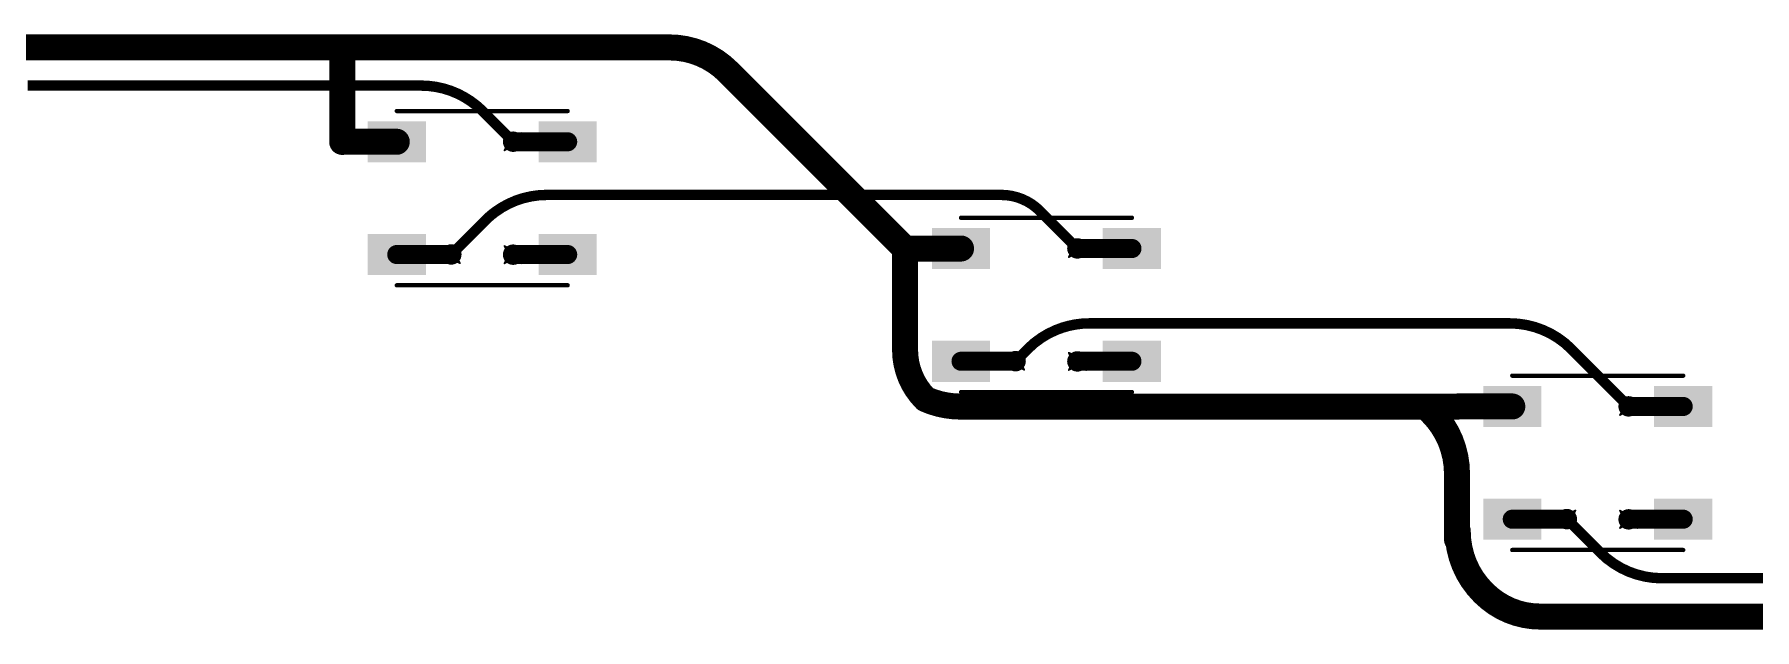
# Model space of a CAD drawing. Header units: inches. Extents: x -11 to 1110, y -7 to 455.
# Drawn here: x 252.1 to 302.4, y 335.1 to 352.5 of the extents above; entities that cross this region are included whole.
import ezdxf

# ---------------------------------------------------------------- set-up
doc = ezdxf.new("R2010")
doc.units = ezdxf.units.IN
for name, color, linetype in [('Bottom Layer', 5, 'Continuous'), ('Drill Drawing', 1, 'Continuous'), ('Top Layer', 1, 'Continuous'), ('Top Overlay', 2, 'Continuous'), ('Top Paste', 8, 'Continuous'), ('Top Solder', 216, 'Continuous'), ('Via Holes', 16, 'Continuous')]:
    doc.layers.add(name, color=color, linetype=linetype)

# ---------------------------------------------------------------- blocks, each defined once
blk = doc.blocks.new('WS2812B_B_W_160')
at = {"layer": 'Top Layer'}
for points in [[(-3.25, 2.15), (-1.75, 2.15), (-1.75, 1.15), (-3.25, 1.15)], [(3.25, 1.15), (1.75, 1.15), (1.75, 2.15), (3.25, 2.15)], [(-3.25, -1.15), (-1.75, -1.15), (-1.75, -2.15), (-3.25, -2.15)], [(1.75, -1.15), (3.25, -1.15), (3.25, -2.15), (1.75, -2.15)]]:
    blk.add_hatch(color=1, dxfattribs=at).paths.add_polyline_path(points)
at = {"layer": 'Top Paste'}
for points in [[(-3.25, 2.15), (-1.75, 2.15), (-1.75, 1.15), (-3.25, 1.15)], [(3.25, 1.15), (1.75, 1.15), (1.75, 2.15), (3.25, 2.15)], [(-3.25, -1.15), (-1.75, -1.15), (-1.75, -2.15), (-3.25, -2.15)], [(1.75, -1.15), (3.25, -1.15), (3.25, -2.15), (1.75, -2.15)]]:
    blk.add_hatch(color=8, dxfattribs=at).paths.add_polyline_path(points)
at = {"layer": 'Top Solder'}
for points in [[(-3.352, 2.252), (-1.648, 2.252), (-1.648, 1.048), (-3.352, 1.048)], [(3.352, 1.048), (1.648, 1.048), (1.648, 2.252), (3.352, 2.252)], [(-3.352, -1.048), (-1.648, -1.048), (-1.648, -2.252), (-3.352, -2.252)], [(1.648, -1.048), (3.352, -1.048), (3.352, -2.252), (1.648, -2.252)]]:
    blk.add_hatch(color=216, dxfattribs=at).paths.add_polyline_path(points)
at = {"layer": 'Top Overlay'}
for points in [[(-2.5, 2.551, 0.127, 0.127, 0), (2.5, 2.551, 0.127, 0.127, 0)], [(-3.556, 1.803, 0.254, 0.254, 0), (-3.429, 1.676, 0.254, 0.254, 0)], [(-3.556, 1.549, 0.254, 0.254, 0), (-3.556, 1.803, 0.254, 0.254, 0)], [(-3.556, 1.549, 0.254, 0.254, 0), (-3.429, 1.676, 0.254, 0.254, 0)], [(-2.5, -2.551, 0.127, 0.127, 0), (2.5, -2.551, 0.127, 0.127, 0)]]:
    blk.add_lwpolyline(points, format="xyseb", dxfattribs=at)
for points in [[(-2.532, 2.551, 0.0635, 0.0635, 1), (-2.468, 2.551, 0.0635, 0.0635, 1)], [(2.468, 2.551, 0.0635, 0.0635, 1), (2.532, 2.551, 0.0635, 0.0635, 1)], [(-3.619, 1.803, 0.127, 0.127, 1), (-3.493, 1.803, 0.127, 0.127, 1)], [(-3.619, 1.803, 0.127, 0.127, 1), (-3.493, 1.803, 0.127, 0.127, 1)], [(-3.619, 1.549, 0.127, 0.127, 1), (-3.493, 1.549, 0.127, 0.127, 1)], [(-3.619, 1.549, 0.127, 0.127, 1), (-3.493, 1.549, 0.127, 0.127, 1)], [(-3.493, 1.676, 0.127, 0.127, 1), (-3.365, 1.676, 0.127, 0.127, 1)], [(-3.493, 1.676, 0.127, 0.127, 1), (-3.365, 1.676, 0.127, 0.127, 1)], [(-2.532, -2.551, 0.0635, 0.0635, 1), (-2.468, -2.551, 0.0635, 0.0635, 1)], [(2.468, -2.551, 0.0635, 0.0635, 1), (2.532, -2.551, 0.0635, 0.0635, 1)]]:
    blk.add_lwpolyline(points, format="xyseb", close=True, dxfattribs=at)
blk = doc.blocks.new('WS2812B_B_W_169')
at = {"layer": 'Top Layer'}
for points in [[(-3.25, 2.15), (-1.75, 2.15), (-1.75, 1.15), (-3.25, 1.15)], [(3.25, 1.15), (1.75, 1.15), (1.75, 2.15), (3.25, 2.15)], [(-3.25, -1.15), (-1.75, -1.15), (-1.75, -2.15), (-3.25, -2.15)], [(1.75, -1.15), (3.25, -1.15), (3.25, -2.15), (1.75, -2.15)]]:
    blk.add_hatch(color=1, dxfattribs=at).paths.add_polyline_path(points)
at = {"layer": 'Top Paste'}
for points in [[(-3.25, 2.15), (-1.75, 2.15), (-1.75, 1.15), (-3.25, 1.15)], [(3.25, 1.15), (1.75, 1.15), (1.75, 2.15), (3.25, 2.15)], [(-3.25, -1.15), (-1.75, -1.15), (-1.75, -2.15), (-3.25, -2.15)], [(1.75, -1.15), (3.25, -1.15), (3.25, -2.15), (1.75, -2.15)]]:
    blk.add_hatch(color=8, dxfattribs=at).paths.add_polyline_path(points)
at = {"layer": 'Top Solder'}
for points in [[(-3.352, 2.252), (-1.648, 2.252), (-1.648, 1.048), (-3.352, 1.048)], [(3.352, 1.048), (1.648, 1.048), (1.648, 2.252), (3.352, 2.252)], [(-3.352, -1.048), (-1.648, -1.048), (-1.648, -2.252), (-3.352, -2.252)], [(1.648, -1.048), (3.352, -1.048), (3.352, -2.252), (1.648, -2.252)]]:
    blk.add_hatch(color=216, dxfattribs=at).paths.add_polyline_path(points)
at = {"layer": 'Top Overlay'}
for points in [[(-2.5, 2.551, 0.127, 0.127, 0), (2.5, 2.551, 0.127, 0.127, 0)], [(-3.556, 1.803, 0.254, 0.254, 0), (-3.429, 1.676, 0.254, 0.254, 0)], [(-3.556, 1.549, 0.254, 0.254, 0), (-3.556, 1.803, 0.254, 0.254, 0)], [(-3.556, 1.549, 0.254, 0.254, 0), (-3.429, 1.676, 0.254, 0.254, 0)], [(-2.5, -2.551, 0.127, 0.127, 0), (2.5, -2.551, 0.127, 0.127, 0)]]:
    blk.add_lwpolyline(points, format="xyseb", dxfattribs=at)
for points in [[(-2.532, 2.551, 0.0635, 0.0635, 1), (-2.468, 2.551, 0.0635, 0.0635, 1)], [(2.468, 2.551, 0.0635, 0.0635, 1), (2.532, 2.551, 0.0635, 0.0635, 1)], [(-3.619, 1.803, 0.127, 0.127, 1), (-3.493, 1.803, 0.127, 0.127, 1)], [(-3.619, 1.803, 0.127, 0.127, 1), (-3.493, 1.803, 0.127, 0.127, 1)], [(-3.619, 1.549, 0.127, 0.127, 1), (-3.493, 1.549, 0.127, 0.127, 1)], [(-3.619, 1.549, 0.127, 0.127, 1), (-3.493, 1.549, 0.127, 0.127, 1)], [(-3.493, 1.676, 0.127, 0.127, 1), (-3.365, 1.676, 0.127, 0.127, 1)], [(-3.493, 1.676, 0.127, 0.127, 1), (-3.365, 1.676, 0.127, 0.127, 1)], [(-2.532, -2.551, 0.0635, 0.0635, 1), (-2.468, -2.551, 0.0635, 0.0635, 1)], [(2.468, -2.551, 0.0635, 0.0635, 1), (2.532, -2.551, 0.0635, 0.0635, 1)]]:
    blk.add_lwpolyline(points, format="xyseb", close=True, dxfattribs=at)
blk = doc.blocks.new('WS2812B_B_W_178')
at = {"layer": 'Top Layer'}
for points in [[(-3.25, 2.15), (-1.75, 2.15), (-1.75, 1.15), (-3.25, 1.15)], [(3.25, 1.15), (1.75, 1.15), (1.75, 2.15), (3.25, 2.15)], [(-3.25, -1.15), (-1.75, -1.15), (-1.75, -2.15), (-3.25, -2.15)], [(1.75, -1.15), (3.25, -1.15), (3.25, -2.15), (1.75, -2.15)]]:
    blk.add_hatch(color=1, dxfattribs=at).paths.add_polyline_path(points)
at = {"layer": 'Top Paste'}
for points in [[(-3.25, 2.15), (-1.75, 2.15), (-1.75, 1.15), (-3.25, 1.15)], [(3.25, 1.15), (1.75, 1.15), (1.75, 2.15), (3.25, 2.15)], [(-3.25, -1.15), (-1.75, -1.15), (-1.75, -2.15), (-3.25, -2.15)], [(1.75, -1.15), (3.25, -1.15), (3.25, -2.15), (1.75, -2.15)]]:
    blk.add_hatch(color=8, dxfattribs=at).paths.add_polyline_path(points)
at = {"layer": 'Top Solder'}
for points in [[(-3.352, 2.252), (-1.648, 2.252), (-1.648, 1.048), (-3.352, 1.048)], [(3.352, 1.048), (1.648, 1.048), (1.648, 2.252), (3.352, 2.252)], [(-3.352, -1.048), (-1.648, -1.048), (-1.648, -2.252), (-3.352, -2.252)], [(1.648, -1.048), (3.352, -1.048), (3.352, -2.252), (1.648, -2.252)]]:
    blk.add_hatch(color=216, dxfattribs=at).paths.add_polyline_path(points)
at = {"layer": 'Top Overlay'}
for points in [[(-2.5, 2.551, 0.127, 0.127, 0), (2.5, 2.551, 0.127, 0.127, 0)], [(-3.556, 1.803, 0.254, 0.254, 0), (-3.429, 1.676, 0.254, 0.254, 0)], [(-3.556, 1.549, 0.254, 0.254, 0), (-3.556, 1.803, 0.254, 0.254, 0)], [(-3.556, 1.549, 0.254, 0.254, 0), (-3.429, 1.676, 0.254, 0.254, 0)], [(-2.5, -2.551, 0.127, 0.127, 0), (2.5, -2.551, 0.127, 0.127, 0)]]:
    blk.add_lwpolyline(points, format="xyseb", dxfattribs=at)
for points in [[(-2.532, 2.551, 0.0635, 0.0635, 1), (-2.468, 2.551, 0.0635, 0.0635, 1)], [(2.468, 2.551, 0.0635, 0.0635, 1), (2.532, 2.551, 0.0635, 0.0635, 1)], [(-3.619, 1.803, 0.127, 0.127, 1), (-3.493, 1.803, 0.127, 0.127, 1)], [(-3.619, 1.803, 0.127, 0.127, 1), (-3.493, 1.803, 0.127, 0.127, 1)], [(-3.619, 1.549, 0.127, 0.127, 1), (-3.493, 1.549, 0.127, 0.127, 1)], [(-3.619, 1.549, 0.127, 0.127, 1), (-3.493, 1.549, 0.127, 0.127, 1)], [(-3.493, 1.676, 0.127, 0.127, 1), (-3.365, 1.676, 0.127, 0.127, 1)], [(-3.493, 1.676, 0.127, 0.127, 1), (-3.365, 1.676, 0.127, 0.127, 1)], [(-2.532, -2.551, 0.0635, 0.0635, 1), (-2.468, -2.551, 0.0635, 0.0635, 1)], [(2.468, -2.551, 0.0635, 0.0635, 1), (2.532, -2.551, 0.0635, 0.0635, 1)]]:
    blk.add_lwpolyline(points, format="xyseb", close=True, dxfattribs=at)

msp = doc.modelspace()

# ---------------------------------------------------------------- hatches: boundary and pattern name
at = {"layer": 'Bottom Layer'}
h = msp.add_hatch(color=5, dxfattribs=at)
edge = h.paths.add_edge_path()
edge.add_arc((261.083, 352.095), 0.3, 0, 360)
h = msp.add_hatch(color=5, dxfattribs=at)
edge = h.paths.add_edge_path()
edge.add_arc((261.083, 349.328), 0.3, 0, 360)
h = msp.add_hatch(color=5, dxfattribs=at)
edge = h.paths.add_edge_path()
edge.add_arc((266.083, 349.335), 0.3, 0, 360)
h = msp.add_hatch(color=5, dxfattribs=at)
edge = h.paths.add_edge_path()
edge.add_arc((264.275, 346.035), 0.3, 0, 360)
h = msp.add_hatch(color=5, dxfattribs=at)
edge = h.paths.add_edge_path()
edge.add_arc((266.083, 346.028), 0.3, 0, 360)
h = msp.add_hatch(color=5, dxfattribs=at)
edge = h.paths.add_edge_path()
edge.add_arc((282.593, 346.211), 0.3, 0, 360)
h = msp.add_hatch(color=5, dxfattribs=at)
edge = h.paths.add_edge_path()
edge.add_arc((280.785, 342.911), 0.3, 0, 360)
h = msp.add_hatch(color=5, dxfattribs=at)
edge = h.paths.add_edge_path()
edge.add_arc((282.593, 342.904), 0.3, 0, 360)
h = msp.add_hatch(color=5, dxfattribs=at)
edge = h.paths.add_edge_path()
edge.add_arc((298.722, 341.588), 0.3, 0, 360)
h = msp.add_hatch(color=5, dxfattribs=at)
edge = h.paths.add_edge_path()
edge.add_arc((296.914, 338.288), 0.3, 0, 360)
h = msp.add_hatch(color=5, dxfattribs=at)
edge = h.paths.add_edge_path()
edge.add_arc((298.722, 338.281), 0.3, 0, 360)
at = {"layer": 'Top Layer'}
h = msp.add_hatch(color=1, dxfattribs=at)
edge = h.paths.add_edge_path()
edge.add_arc((261.083, 352.095), 0.3, 0, 360)
h = msp.add_hatch(color=1, dxfattribs=at)
edge = h.paths.add_edge_path()
edge.add_arc((261.083, 349.328), 0.3, 0, 360)
h = msp.add_hatch(color=1, dxfattribs=at)
edge = h.paths.add_edge_path()
edge.add_arc((266.083, 349.335), 0.3, 0, 360)
h = msp.add_hatch(color=1, dxfattribs=at)
edge = h.paths.add_edge_path()
edge.add_arc((264.275, 346.035), 0.3, 0, 360)
h = msp.add_hatch(color=1, dxfattribs=at)
edge = h.paths.add_edge_path()
edge.add_arc((266.083, 346.028), 0.3, 0, 360)
h = msp.add_hatch(color=1, dxfattribs=at)
edge = h.paths.add_edge_path()
edge.add_arc((282.593, 346.211), 0.3, 0, 360)
h = msp.add_hatch(color=1, dxfattribs=at)
edge = h.paths.add_edge_path()
edge.add_arc((280.785, 342.911), 0.3, 0, 360)
h = msp.add_hatch(color=1, dxfattribs=at)
edge = h.paths.add_edge_path()
edge.add_arc((282.593, 342.904), 0.3, 0, 360)
h = msp.add_hatch(color=1, dxfattribs=at)
edge = h.paths.add_edge_path()
edge.add_arc((298.722, 341.588), 0.3, 0, 360)
h = msp.add_hatch(color=1, dxfattribs=at)
edge = h.paths.add_edge_path()
edge.add_arc((296.914, 338.288), 0.3, 0, 360)
h = msp.add_hatch(color=1, dxfattribs=at)
edge = h.paths.add_edge_path()
edge.add_arc((298.722, 338.281), 0.3, 0, 360)
at = {"layer": 'Via Holes'}
h = msp.add_hatch(color=7, dxfattribs=at)
edge = h.paths.add_edge_path()
edge.add_arc((261.083, 352.095), 0.15, 0, 360)
h = msp.add_hatch(color=7, dxfattribs=at)
edge = h.paths.add_edge_path()
edge.add_arc((261.083, 349.328), 0.15, 0, 360)
h = msp.add_hatch(color=7, dxfattribs=at)
edge = h.paths.add_edge_path()
edge.add_arc((266.083, 349.335), 0.15, 0, 360)
h = msp.add_hatch(color=7, dxfattribs=at)
edge = h.paths.add_edge_path()
edge.add_arc((282.593, 346.211), 0.15, 0, 360)
h = msp.add_hatch(color=7, dxfattribs=at)
edge = h.paths.add_edge_path()
edge.add_arc((264.275, 346.035), 0.15, 0, 360)
h = msp.add_hatch(color=7, dxfattribs=at)
edge = h.paths.add_edge_path()
edge.add_arc((266.083, 346.028), 0.15, 0, 360)
h = msp.add_hatch(color=7, dxfattribs=at)
edge = h.paths.add_edge_path()
edge.add_arc((280.785, 342.911), 0.15, 0, 360)
h = msp.add_hatch(color=7, dxfattribs=at)
edge = h.paths.add_edge_path()
edge.add_arc((282.593, 342.904), 0.15, 0, 360)
h = msp.add_hatch(color=7, dxfattribs=at)
edge = h.paths.add_edge_path()
edge.add_arc((298.722, 341.588), 0.15, 0, 360)
h = msp.add_hatch(color=7, dxfattribs=at)
edge = h.paths.add_edge_path()
edge.add_arc((296.914, 338.288), 0.15, 0, 360)
h = msp.add_hatch(color=7, dxfattribs=at)
edge = h.paths.add_edge_path()
edge.add_arc((298.722, 338.281), 0.15, 0, 360)

# ---------------------------------------------------------------- linework, layer by layer
at = {"layer": 'Bottom Layer'}
for points in [[(249.55, 352.095, 0.762, 0.762, 0), (261.036, 352.095, 0.762, 0.762, 0)], [(251.879, 350.977, 0.305, 0.305, 0), (263.389, 350.977, 0.305, 0.305, 0)], [(263.389, 350.977, 0.305, 0.305, -0.173684), (265.002, 350.4, 0.305, 0.305, 0)], [(265.002, 350.4, 0.305, 0.305, -0.024386), (265.185, 350.233, 0.305, 0.305, 0)], [(265.185, 350.233, 0.305, 0.305, 0), (266.083, 349.335, 0.305, 0.305, 0)], [(265.553, 347.275, 0.305, 0.305, -0.161164), (267.068, 347.777, 0.305, 0.305, 0)], [(267.068, 347.777, 0.305, 0.305, 0), (280.365, 347.777, 0.305, 0.305, 0)], [(280.365, 347.777, 0.305, 0.305, -0.198912), (281.496, 347.308, 0.305, 0.305, 0)], [(265.272, 347.033, 0.305, 0.305, -0.036576), (265.553, 347.275, 0.305, 0.305, 0)], [(281.496, 347.308, 0.305, 0.305, 0), (282.593, 346.211, 0.305, 0.305, 0)], [(264.275, 346.035, 0.305, 0.305, 0), (265.272, 347.033, 0.305, 0.305, 0)], [(281.147, 343.274, 0.305, 0.305, -0.09765), (281.964, 343.821, 0.305, 0.305, 0)], [(281.964, 343.821, 0.305, 0.305, -0.099333), (282.943, 344.018, 0.305, 0.305, 0)], [(282.943, 344.018, 0.305, 0.305, 0), (295.241, 344.018, 0.305, 0.305, 0)], [(295.241, 344.018, 0.305, 0.305, -0.198912), (297.037, 343.274, 0.305, 0.305, 0)], [(280.785, 342.911, 0.305, 0.305, 0), (281.147, 343.274, 0.305, 0.305, 0)], [(297.037, 343.274, 0.305, 0.305, 0), (298.722, 341.588, 0.305, 0.305, 0)], [(296.914, 338.288, 0.305, 0.305, 0), (297.901, 337.301, 0.305, 0.305, 0)], [(299.697, 336.557, 0.305, 0.305, -0.198912), (297.901, 337.301, 0.305, 0.305, 0)], [(299.697, 336.557, 0.305, 0.305, 0), (312.293, 336.557, 0.305, 0.305, 0)]]:
    msp.add_lwpolyline(points, format="xyseb", dxfattribs=at)
for points in [[(260.845, 352.095, 0.381, 0.381, 1), (261.226, 352.095, 0.381, 0.381, 1)], [(263.313, 350.977, 0.152, 0.152, 1), (263.465, 350.977, 0.152, 0.152, 1)], [(263.313, 350.977, 0.152, 0.152, 1), (263.465, 350.977, 0.152, 0.152, 1)], [(264.926, 350.4, 0.152, 0.152, 1), (265.078, 350.4, 0.152, 0.152, 1)], [(264.926, 350.4, 0.152, 0.152, 1), (265.078, 350.4, 0.152, 0.152, 1)], [(265.109, 350.233, 0.152, 0.152, 1), (265.262, 350.233, 0.152, 0.152, 1)], [(265.109, 350.233, 0.152, 0.152, 1), (265.262, 350.233, 0.152, 0.152, 1)], [(266.007, 349.335, 0.152, 0.152, 1), (266.16, 349.335, 0.152, 0.152, 1)], [(266.992, 347.777, 0.152, 0.152, 1), (267.145, 347.777, 0.152, 0.152, 1)], [(266.992, 347.777, 0.152, 0.152, 1), (267.145, 347.777, 0.152, 0.152, 1)], [(280.289, 347.777, 0.152, 0.152, 1), (280.441, 347.777, 0.152, 0.152, 1)], [(280.289, 347.777, 0.152, 0.152, 1), (280.441, 347.777, 0.152, 0.152, 1)], [(265.477, 347.275, 0.152, 0.152, 1), (265.629, 347.275, 0.152, 0.152, 1)], [(265.477, 347.275, 0.152, 0.152, 1), (265.629, 347.275, 0.152, 0.152, 1)], [(281.42, 347.308, 0.152, 0.152, 1), (281.572, 347.308, 0.152, 0.152, 1)], [(281.42, 347.308, 0.152, 0.152, 1), (281.572, 347.308, 0.152, 0.152, 1)], [(265.196, 347.033, 0.152, 0.152, 1), (265.348, 347.033, 0.152, 0.152, 1)], [(265.196, 347.033, 0.152, 0.152, 1), (265.348, 347.033, 0.152, 0.152, 1)], [(282.517, 346.211, 0.152, 0.152, 1), (282.67, 346.211, 0.152, 0.152, 1)], [(264.198, 346.035, 0.152, 0.152, 1), (264.351, 346.035, 0.152, 0.152, 1)], [(281.887, 343.821, 0.152, 0.152, 1), (282.04, 343.821, 0.152, 0.152, 1)], [(281.887, 343.821, 0.152, 0.152, 1), (282.04, 343.821, 0.152, 0.152, 1)], [(282.867, 344.018, 0.152, 0.152, 1), (283.02, 344.018, 0.152, 0.152, 1)], [(282.867, 344.018, 0.152, 0.152, 1), (283.02, 344.018, 0.152, 0.152, 1)], [(295.165, 344.018, 0.152, 0.152, 1), (295.317, 344.018, 0.152, 0.152, 1)], [(295.165, 344.018, 0.152, 0.152, 1), (295.317, 344.018, 0.152, 0.152, 1)], [(281.071, 343.274, 0.152, 0.152, 1), (281.223, 343.274, 0.152, 0.152, 1)], [(281.071, 343.274, 0.152, 0.152, 1), (281.223, 343.274, 0.152, 0.152, 1)], [(296.961, 343.274, 0.152, 0.152, 1), (297.113, 343.274, 0.152, 0.152, 1)], [(296.961, 343.274, 0.152, 0.152, 1), (297.113, 343.274, 0.152, 0.152, 1)], [(280.708, 342.911, 0.152, 0.152, 1), (280.861, 342.911, 0.152, 0.152, 1)], [(298.646, 341.588, 0.152, 0.152, 1), (298.799, 341.588, 0.152, 0.152, 1)], [(296.837, 338.288, 0.152, 0.152, 1), (296.99, 338.288, 0.152, 0.152, 1)], [(297.825, 337.301, 0.152, 0.152, 1), (297.977, 337.301, 0.152, 0.152, 1)], [(297.825, 337.301, 0.152, 0.152, 1), (297.977, 337.301, 0.152, 0.152, 1)], [(299.621, 336.557, 0.152, 0.152, 1), (299.774, 336.557, 0.152, 0.152, 1)], [(299.621, 336.557, 0.152, 0.152, 1), (299.774, 336.557, 0.152, 0.152, 1)]]:
    msp.add_lwpolyline(points, format="xyseb", close=True, dxfattribs=at)
at = {"layer": 'Drill Drawing'}
for points in [[(260.829, 352.349, 0.0508, 0.0508, 0), (261.083, 352.222, 0.0508, 0.0508, 0)], [(260.829, 352.349, 0.0508, 0.0508, 0), (260.956, 352.095, 0.0508, 0.0508, 0)], [(261.083, 352.222, 0.0508, 0.0508, 0), (261.337, 352.349, 0.0508, 0.0508, 0)], [(261.21, 352.095, 0.0508, 0.0508, 0), (261.337, 352.349, 0.0508, 0.0508, 0)], [(260.829, 351.841, 0.0508, 0.0508, 0), (260.956, 352.095, 0.0508, 0.0508, 0)], [(260.829, 351.841, 0.0508, 0.0508, 0), (261.083, 351.968, 0.0508, 0.0508, 0)], [(261.083, 351.968, 0.0508, 0.0508, 0), (261.337, 351.841, 0.0508, 0.0508, 0)], [(261.21, 352.095, 0.0508, 0.0508, 0), (261.337, 351.841, 0.0508, 0.0508, 0)], [(260.829, 349.582, 0.0508, 0.0508, 0), (261.083, 349.455, 0.0508, 0.0508, 0)], [(260.829, 349.582, 0.0508, 0.0508, 0), (260.956, 349.328, 0.0508, 0.0508, 0)], [(260.829, 349.074, 0.0508, 0.0508, 0), (260.956, 349.328, 0.0508, 0.0508, 0)], [(261.083, 349.455, 0.0508, 0.0508, 0), (261.337, 349.582, 0.0508, 0.0508, 0)], [(261.21, 349.328, 0.0508, 0.0508, 0), (261.337, 349.582, 0.0508, 0.0508, 0)], [(261.21, 349.328, 0.0508, 0.0508, 0), (261.337, 349.074, 0.0508, 0.0508, 0)], [(265.829, 349.589, 0.0508, 0.0508, 0), (266.083, 349.462, 0.0508, 0.0508, 0)], [(265.829, 349.589, 0.0508, 0.0508, 0), (265.956, 349.335, 0.0508, 0.0508, 0)], [(265.829, 349.081, 0.0508, 0.0508, 0), (265.956, 349.335, 0.0508, 0.0508, 0)], [(266.083, 349.462, 0.0508, 0.0508, 0), (266.337, 349.589, 0.0508, 0.0508, 0)], [(266.21, 349.335, 0.0508, 0.0508, 0), (266.337, 349.589, 0.0508, 0.0508, 0)], [(266.21, 349.335, 0.0508, 0.0508, 0), (266.337, 349.081, 0.0508, 0.0508, 0)], [(260.829, 349.074, 0.0508, 0.0508, 0), (261.083, 349.201, 0.0508, 0.0508, 0)], [(261.083, 349.201, 0.0508, 0.0508, 0), (261.337, 349.074, 0.0508, 0.0508, 0)], [(265.829, 349.081, 0.0508, 0.0508, 0), (266.083, 349.208, 0.0508, 0.0508, 0)], [(266.083, 349.208, 0.0508, 0.0508, 0), (266.337, 349.081, 0.0508, 0.0508, 0)], [(264.021, 346.289, 0.0508, 0.0508, 0), (264.275, 346.162, 0.0508, 0.0508, 0)], [(264.021, 346.289, 0.0508, 0.0508, 0), (264.148, 346.035, 0.0508, 0.0508, 0)], [(264.275, 346.162, 0.0508, 0.0508, 0), (264.529, 346.289, 0.0508, 0.0508, 0)], [(264.402, 346.035, 0.0508, 0.0508, 0), (264.529, 346.289, 0.0508, 0.0508, 0)], [(265.829, 346.282, 0.0508, 0.0508, 0), (266.083, 346.155, 0.0508, 0.0508, 0)], [(265.829, 346.282, 0.0508, 0.0508, 0), (265.956, 346.028, 0.0508, 0.0508, 0)], [(266.083, 346.155, 0.0508, 0.0508, 0), (266.337, 346.282, 0.0508, 0.0508, 0)], [(266.21, 346.028, 0.0508, 0.0508, 0), (266.337, 346.282, 0.0508, 0.0508, 0)], [(282.339, 346.465, 0.0508, 0.0508, 0), (282.593, 346.338, 0.0508, 0.0508, 0)], [(282.339, 346.465, 0.0508, 0.0508, 0), (282.466, 346.211, 0.0508, 0.0508, 0)], [(282.593, 346.338, 0.0508, 0.0508, 0), (282.847, 346.465, 0.0508, 0.0508, 0)], [(282.72, 346.211, 0.0508, 0.0508, 0), (282.847, 346.465, 0.0508, 0.0508, 0)], [(264.021, 345.781, 0.0508, 0.0508, 0), (264.148, 346.035, 0.0508, 0.0508, 0)], [(264.021, 345.781, 0.0508, 0.0508, 0), (264.275, 345.908, 0.0508, 0.0508, 0)], [(264.275, 345.908, 0.0508, 0.0508, 0), (264.529, 345.781, 0.0508, 0.0508, 0)], [(264.402, 346.035, 0.0508, 0.0508, 0), (264.529, 345.781, 0.0508, 0.0508, 0)], [(265.829, 345.774, 0.0508, 0.0508, 0), (265.956, 346.028, 0.0508, 0.0508, 0)], [(265.829, 345.774, 0.0508, 0.0508, 0), (266.083, 345.901, 0.0508, 0.0508, 0)], [(266.083, 345.901, 0.0508, 0.0508, 0), (266.337, 345.774, 0.0508, 0.0508, 0)], [(266.21, 346.028, 0.0508, 0.0508, 0), (266.337, 345.774, 0.0508, 0.0508, 0)], [(282.339, 345.957, 0.0508, 0.0508, 0), (282.466, 346.211, 0.0508, 0.0508, 0)], [(282.339, 345.957, 0.0508, 0.0508, 0), (282.593, 346.084, 0.0508, 0.0508, 0)], [(282.593, 346.084, 0.0508, 0.0508, 0), (282.847, 345.957, 0.0508, 0.0508, 0)], [(282.72, 346.211, 0.0508, 0.0508, 0), (282.847, 345.957, 0.0508, 0.0508, 0)], [(280.531, 343.165, 0.0508, 0.0508, 0), (280.785, 343.038, 0.0508, 0.0508, 0)], [(280.531, 343.165, 0.0508, 0.0508, 0), (280.658, 342.911, 0.0508, 0.0508, 0)], [(280.531, 342.657, 0.0508, 0.0508, 0), (280.658, 342.911, 0.0508, 0.0508, 0)], [(280.531, 342.657, 0.0508, 0.0508, 0), (280.785, 342.784, 0.0508, 0.0508, 0)], [(280.785, 343.038, 0.0508, 0.0508, 0), (281.039, 343.165, 0.0508, 0.0508, 0)], [(280.785, 342.784, 0.0508, 0.0508, 0), (281.039, 342.657, 0.0508, 0.0508, 0)], [(280.912, 342.911, 0.0508, 0.0508, 0), (281.039, 343.165, 0.0508, 0.0508, 0)], [(280.912, 342.911, 0.0508, 0.0508, 0), (281.039, 342.657, 0.0508, 0.0508, 0)], [(282.339, 343.158, 0.0508, 0.0508, 0), (282.593, 343.031, 0.0508, 0.0508, 0)], [(282.339, 343.158, 0.0508, 0.0508, 0), (282.466, 342.904, 0.0508, 0.0508, 0)], [(282.339, 342.65, 0.0508, 0.0508, 0), (282.466, 342.904, 0.0508, 0.0508, 0)], [(282.339, 342.65, 0.0508, 0.0508, 0), (282.593, 342.777, 0.0508, 0.0508, 0)], [(282.593, 343.031, 0.0508, 0.0508, 0), (282.847, 343.158, 0.0508, 0.0508, 0)], [(282.593, 342.777, 0.0508, 0.0508, 0), (282.847, 342.65, 0.0508, 0.0508, 0)], [(282.72, 342.904, 0.0508, 0.0508, 0), (282.847, 343.158, 0.0508, 0.0508, 0)], [(282.72, 342.904, 0.0508, 0.0508, 0), (282.847, 342.65, 0.0508, 0.0508, 0)], [(298.468, 341.842, 0.0508, 0.0508, 0), (298.722, 341.715, 0.0508, 0.0508, 0)], [(298.468, 341.842, 0.0508, 0.0508, 0), (298.595, 341.588, 0.0508, 0.0508, 0)], [(298.722, 341.715, 0.0508, 0.0508, 0), (298.976, 341.842, 0.0508, 0.0508, 0)], [(298.849, 341.588, 0.0508, 0.0508, 0), (298.976, 341.842, 0.0508, 0.0508, 0)], [(298.468, 341.334, 0.0508, 0.0508, 0), (298.595, 341.588, 0.0508, 0.0508, 0)], [(298.468, 341.334, 0.0508, 0.0508, 0), (298.722, 341.461, 0.0508, 0.0508, 0)], [(298.722, 341.461, 0.0508, 0.0508, 0), (298.976, 341.334, 0.0508, 0.0508, 0)], [(298.849, 341.588, 0.0508, 0.0508, 0), (298.976, 341.334, 0.0508, 0.0508, 0)], [(296.66, 338.542, 0.0508, 0.0508, 0), (296.914, 338.415, 0.0508, 0.0508, 0)], [(296.66, 338.542, 0.0508, 0.0508, 0), (296.787, 338.288, 0.0508, 0.0508, 0)], [(296.66, 338.034, 0.0508, 0.0508, 0), (296.787, 338.288, 0.0508, 0.0508, 0)], [(296.914, 338.415, 0.0508, 0.0508, 0), (297.168, 338.542, 0.0508, 0.0508, 0)], [(297.041, 338.288, 0.0508, 0.0508, 0), (297.168, 338.542, 0.0508, 0.0508, 0)], [(297.041, 338.288, 0.0508, 0.0508, 0), (297.168, 338.034, 0.0508, 0.0508, 0)], [(298.468, 338.535, 0.0508, 0.0508, 0), (298.722, 338.408, 0.0508, 0.0508, 0)], [(298.468, 338.535, 0.0508, 0.0508, 0), (298.595, 338.281, 0.0508, 0.0508, 0)], [(298.468, 338.027, 0.0508, 0.0508, 0), (298.595, 338.281, 0.0508, 0.0508, 0)], [(298.722, 338.408, 0.0508, 0.0508, 0), (298.976, 338.535, 0.0508, 0.0508, 0)], [(298.849, 338.281, 0.0508, 0.0508, 0), (298.976, 338.535, 0.0508, 0.0508, 0)], [(298.849, 338.281, 0.0508, 0.0508, 0), (298.976, 338.027, 0.0508, 0.0508, 0)], [(296.66, 338.034, 0.0508, 0.0508, 0), (296.914, 338.161, 0.0508, 0.0508, 0)], [(296.914, 338.161, 0.0508, 0.0508, 0), (297.168, 338.034, 0.0508, 0.0508, 0)], [(298.468, 338.027, 0.0508, 0.0508, 0), (298.722, 338.154, 0.0508, 0.0508, 0)], [(298.722, 338.154, 0.0508, 0.0508, 0), (298.976, 338.027, 0.0508, 0.0508, 0)]]:
    msp.add_lwpolyline(points, format="xyseb", dxfattribs=at)
for points in [[(260.817, 352.349, 0.0254, 0.0254, 1), (260.842, 352.349, 0.0254, 0.0254, 1)], [(260.817, 352.349, 0.0254, 0.0254, 1), (260.842, 352.349, 0.0254, 0.0254, 1)], [(261.325, 352.349, 0.0254, 0.0254, 1), (261.35, 352.349, 0.0254, 0.0254, 1)], [(261.325, 352.349, 0.0254, 0.0254, 1), (261.35, 352.349, 0.0254, 0.0254, 1)], [(260.817, 351.841, 0.0254, 0.0254, 1), (260.842, 351.841, 0.0254, 0.0254, 1)], [(260.817, 351.841, 0.0254, 0.0254, 1), (260.842, 351.841, 0.0254, 0.0254, 1)], [(260.944, 352.095, 0.0254, 0.0254, 1), (260.969, 352.095, 0.0254, 0.0254, 1)], [(260.944, 352.095, 0.0254, 0.0254, 1), (260.969, 352.095, 0.0254, 0.0254, 1)], [(261.071, 352.222, 0.0254, 0.0254, 1), (261.096, 352.222, 0.0254, 0.0254, 1)], [(261.071, 352.222, 0.0254, 0.0254, 1), (261.096, 352.222, 0.0254, 0.0254, 1)], [(261.071, 351.968, 0.0254, 0.0254, 1), (261.096, 351.968, 0.0254, 0.0254, 1)], [(261.071, 351.968, 0.0254, 0.0254, 1), (261.096, 351.968, 0.0254, 0.0254, 1)], [(261.198, 352.095, 0.0254, 0.0254, 1), (261.223, 352.095, 0.0254, 0.0254, 1)], [(261.198, 352.095, 0.0254, 0.0254, 1), (261.223, 352.095, 0.0254, 0.0254, 1)], [(261.325, 351.841, 0.0254, 0.0254, 1), (261.35, 351.841, 0.0254, 0.0254, 1)], [(261.325, 351.841, 0.0254, 0.0254, 1), (261.35, 351.841, 0.0254, 0.0254, 1)], [(260.817, 349.582, 0.0254, 0.0254, 1), (260.842, 349.582, 0.0254, 0.0254, 1)], [(260.817, 349.582, 0.0254, 0.0254, 1), (260.842, 349.582, 0.0254, 0.0254, 1)], [(260.944, 349.328, 0.0254, 0.0254, 1), (260.969, 349.328, 0.0254, 0.0254, 1)], [(260.944, 349.328, 0.0254, 0.0254, 1), (260.969, 349.328, 0.0254, 0.0254, 1)], [(261.071, 349.455, 0.0254, 0.0254, 1), (261.096, 349.455, 0.0254, 0.0254, 1)], [(261.071, 349.455, 0.0254, 0.0254, 1), (261.096, 349.455, 0.0254, 0.0254, 1)], [(261.198, 349.328, 0.0254, 0.0254, 1), (261.223, 349.328, 0.0254, 0.0254, 1)], [(261.198, 349.328, 0.0254, 0.0254, 1), (261.223, 349.328, 0.0254, 0.0254, 1)], [(261.325, 349.582, 0.0254, 0.0254, 1), (261.35, 349.582, 0.0254, 0.0254, 1)], [(261.325, 349.582, 0.0254, 0.0254, 1), (261.35, 349.582, 0.0254, 0.0254, 1)], [(265.817, 349.589, 0.0254, 0.0254, 1), (265.842, 349.589, 0.0254, 0.0254, 1)], [(265.817, 349.589, 0.0254, 0.0254, 1), (265.842, 349.589, 0.0254, 0.0254, 1)], [(265.944, 349.335, 0.0254, 0.0254, 1), (265.969, 349.335, 0.0254, 0.0254, 1)], [(265.944, 349.335, 0.0254, 0.0254, 1), (265.969, 349.335, 0.0254, 0.0254, 1)], [(266.071, 349.462, 0.0254, 0.0254, 1), (266.096, 349.462, 0.0254, 0.0254, 1)], [(266.071, 349.462, 0.0254, 0.0254, 1), (266.096, 349.462, 0.0254, 0.0254, 1)], [(266.198, 349.335, 0.0254, 0.0254, 1), (266.223, 349.335, 0.0254, 0.0254, 1)], [(266.198, 349.335, 0.0254, 0.0254, 1), (266.223, 349.335, 0.0254, 0.0254, 1)], [(266.325, 349.589, 0.0254, 0.0254, 1), (266.35, 349.589, 0.0254, 0.0254, 1)], [(266.325, 349.589, 0.0254, 0.0254, 1), (266.35, 349.589, 0.0254, 0.0254, 1)], [(260.817, 349.074, 0.0254, 0.0254, 1), (260.842, 349.074, 0.0254, 0.0254, 1)], [(260.817, 349.074, 0.0254, 0.0254, 1), (260.842, 349.074, 0.0254, 0.0254, 1)], [(261.071, 349.201, 0.0254, 0.0254, 1), (261.096, 349.201, 0.0254, 0.0254, 1)], [(261.071, 349.201, 0.0254, 0.0254, 1), (261.096, 349.201, 0.0254, 0.0254, 1)], [(261.325, 349.074, 0.0254, 0.0254, 1), (261.35, 349.074, 0.0254, 0.0254, 1)], [(261.325, 349.074, 0.0254, 0.0254, 1), (261.35, 349.074, 0.0254, 0.0254, 1)], [(265.817, 349.081, 0.0254, 0.0254, 1), (265.842, 349.081, 0.0254, 0.0254, 1)], [(265.817, 349.081, 0.0254, 0.0254, 1), (265.842, 349.081, 0.0254, 0.0254, 1)], [(266.071, 349.208, 0.0254, 0.0254, 1), (266.096, 349.208, 0.0254, 0.0254, 1)], [(266.071, 349.208, 0.0254, 0.0254, 1), (266.096, 349.208, 0.0254, 0.0254, 1)], [(266.325, 349.081, 0.0254, 0.0254, 1), (266.35, 349.081, 0.0254, 0.0254, 1)], [(266.325, 349.081, 0.0254, 0.0254, 1), (266.35, 349.081, 0.0254, 0.0254, 1)], [(264.008, 346.289, 0.0254, 0.0254, 1), (264.033, 346.289, 0.0254, 0.0254, 1)], [(264.008, 346.289, 0.0254, 0.0254, 1), (264.033, 346.289, 0.0254, 0.0254, 1)], [(264.516, 346.289, 0.0254, 0.0254, 1), (264.541, 346.289, 0.0254, 0.0254, 1)], [(264.516, 346.289, 0.0254, 0.0254, 1), (264.541, 346.289, 0.0254, 0.0254, 1)], [(265.817, 346.282, 0.0254, 0.0254, 1), (265.842, 346.282, 0.0254, 0.0254, 1)], [(265.817, 346.282, 0.0254, 0.0254, 1), (265.842, 346.282, 0.0254, 0.0254, 1)], [(266.325, 346.282, 0.0254, 0.0254, 1), (266.35, 346.282, 0.0254, 0.0254, 1)], [(266.325, 346.282, 0.0254, 0.0254, 1), (266.35, 346.282, 0.0254, 0.0254, 1)], [(282.327, 346.465, 0.0254, 0.0254, 1), (282.352, 346.465, 0.0254, 0.0254, 1)], [(282.327, 346.465, 0.0254, 0.0254, 1), (282.352, 346.465, 0.0254, 0.0254, 1)], [(282.581, 346.338, 0.0254, 0.0254, 1), (282.606, 346.338, 0.0254, 0.0254, 1)], [(282.581, 346.338, 0.0254, 0.0254, 1), (282.606, 346.338, 0.0254, 0.0254, 1)], [(282.835, 346.465, 0.0254, 0.0254, 1), (282.86, 346.465, 0.0254, 0.0254, 1)], [(282.835, 346.465, 0.0254, 0.0254, 1), (282.86, 346.465, 0.0254, 0.0254, 1)], [(264.008, 345.781, 0.0254, 0.0254, 1), (264.033, 345.781, 0.0254, 0.0254, 1)], [(264.008, 345.781, 0.0254, 0.0254, 1), (264.033, 345.781, 0.0254, 0.0254, 1)], [(264.135, 346.035, 0.0254, 0.0254, 1), (264.16, 346.035, 0.0254, 0.0254, 1)], [(264.135, 346.035, 0.0254, 0.0254, 1), (264.16, 346.035, 0.0254, 0.0254, 1)], [(264.262, 346.162, 0.0254, 0.0254, 1), (264.287, 346.162, 0.0254, 0.0254, 1)], [(264.262, 346.162, 0.0254, 0.0254, 1), (264.287, 346.162, 0.0254, 0.0254, 1)], [(264.262, 345.908, 0.0254, 0.0254, 1), (264.287, 345.908, 0.0254, 0.0254, 1)], [(264.262, 345.908, 0.0254, 0.0254, 1), (264.287, 345.908, 0.0254, 0.0254, 1)], [(264.389, 346.035, 0.0254, 0.0254, 1), (264.414, 346.035, 0.0254, 0.0254, 1)], [(264.389, 346.035, 0.0254, 0.0254, 1), (264.414, 346.035, 0.0254, 0.0254, 1)], [(264.516, 345.781, 0.0254, 0.0254, 1), (264.541, 345.781, 0.0254, 0.0254, 1)], [(264.516, 345.781, 0.0254, 0.0254, 1), (264.541, 345.781, 0.0254, 0.0254, 1)], [(265.817, 345.774, 0.0254, 0.0254, 1), (265.842, 345.774, 0.0254, 0.0254, 1)], [(265.817, 345.774, 0.0254, 0.0254, 1), (265.842, 345.774, 0.0254, 0.0254, 1)], [(265.944, 346.028, 0.0254, 0.0254, 1), (265.969, 346.028, 0.0254, 0.0254, 1)], [(265.944, 346.028, 0.0254, 0.0254, 1), (265.969, 346.028, 0.0254, 0.0254, 1)], [(266.071, 346.155, 0.0254, 0.0254, 1), (266.096, 346.155, 0.0254, 0.0254, 1)], [(266.071, 346.155, 0.0254, 0.0254, 1), (266.096, 346.155, 0.0254, 0.0254, 1)], [(266.071, 345.901, 0.0254, 0.0254, 1), (266.096, 345.901, 0.0254, 0.0254, 1)], [(266.071, 345.901, 0.0254, 0.0254, 1), (266.096, 345.901, 0.0254, 0.0254, 1)], [(266.198, 346.028, 0.0254, 0.0254, 1), (266.223, 346.028, 0.0254, 0.0254, 1)], [(266.198, 346.028, 0.0254, 0.0254, 1), (266.223, 346.028, 0.0254, 0.0254, 1)], [(266.325, 345.774, 0.0254, 0.0254, 1), (266.35, 345.774, 0.0254, 0.0254, 1)], [(266.325, 345.774, 0.0254, 0.0254, 1), (266.35, 345.774, 0.0254, 0.0254, 1)], [(282.327, 345.957, 0.0254, 0.0254, 1), (282.352, 345.957, 0.0254, 0.0254, 1)], [(282.327, 345.957, 0.0254, 0.0254, 1), (282.352, 345.957, 0.0254, 0.0254, 1)], [(282.454, 346.211, 0.0254, 0.0254, 1), (282.479, 346.211, 0.0254, 0.0254, 1)], [(282.454, 346.211, 0.0254, 0.0254, 1), (282.479, 346.211, 0.0254, 0.0254, 1)], [(282.581, 346.084, 0.0254, 0.0254, 1), (282.606, 346.084, 0.0254, 0.0254, 1)], [(282.581, 346.084, 0.0254, 0.0254, 1), (282.606, 346.084, 0.0254, 0.0254, 1)], [(282.708, 346.211, 0.0254, 0.0254, 1), (282.733, 346.211, 0.0254, 0.0254, 1)], [(282.708, 346.211, 0.0254, 0.0254, 1), (282.733, 346.211, 0.0254, 0.0254, 1)], [(282.835, 345.957, 0.0254, 0.0254, 1), (282.86, 345.957, 0.0254, 0.0254, 1)], [(282.835, 345.957, 0.0254, 0.0254, 1), (282.86, 345.957, 0.0254, 0.0254, 1)], [(280.518, 343.165, 0.0254, 0.0254, 1), (280.543, 343.165, 0.0254, 0.0254, 1)], [(280.518, 343.165, 0.0254, 0.0254, 1), (280.543, 343.165, 0.0254, 0.0254, 1)], [(280.645, 342.911, 0.0254, 0.0254, 1), (280.67, 342.911, 0.0254, 0.0254, 1)], [(280.645, 342.911, 0.0254, 0.0254, 1), (280.67, 342.911, 0.0254, 0.0254, 1)], [(280.772, 343.038, 0.0254, 0.0254, 1), (280.797, 343.038, 0.0254, 0.0254, 1)], [(280.772, 343.038, 0.0254, 0.0254, 1), (280.797, 343.038, 0.0254, 0.0254, 1)], [(280.772, 342.784, 0.0254, 0.0254, 1), (280.797, 342.784, 0.0254, 0.0254, 1)], [(280.772, 342.784, 0.0254, 0.0254, 1), (280.797, 342.784, 0.0254, 0.0254, 1)], [(280.899, 342.911, 0.0254, 0.0254, 1), (280.924, 342.911, 0.0254, 0.0254, 1)], [(280.899, 342.911, 0.0254, 0.0254, 1), (280.924, 342.911, 0.0254, 0.0254, 1)], [(281.026, 343.165, 0.0254, 0.0254, 1), (281.051, 343.165, 0.0254, 0.0254, 1)], [(281.026, 343.165, 0.0254, 0.0254, 1), (281.051, 343.165, 0.0254, 0.0254, 1)], [(282.327, 343.158, 0.0254, 0.0254, 1), (282.352, 343.158, 0.0254, 0.0254, 1)], [(282.327, 343.158, 0.0254, 0.0254, 1), (282.352, 343.158, 0.0254, 0.0254, 1)], [(282.454, 342.904, 0.0254, 0.0254, 1), (282.479, 342.904, 0.0254, 0.0254, 1)], [(282.454, 342.904, 0.0254, 0.0254, 1), (282.479, 342.904, 0.0254, 0.0254, 1)], [(282.581, 343.031, 0.0254, 0.0254, 1), (282.606, 343.031, 0.0254, 0.0254, 1)], [(282.581, 343.031, 0.0254, 0.0254, 1), (282.606, 343.031, 0.0254, 0.0254, 1)], [(282.581, 342.777, 0.0254, 0.0254, 1), (282.606, 342.777, 0.0254, 0.0254, 1)], [(282.581, 342.777, 0.0254, 0.0254, 1), (282.606, 342.777, 0.0254, 0.0254, 1)], [(282.708, 342.904, 0.0254, 0.0254, 1), (282.733, 342.904, 0.0254, 0.0254, 1)], [(282.708, 342.904, 0.0254, 0.0254, 1), (282.733, 342.904, 0.0254, 0.0254, 1)], [(282.835, 343.158, 0.0254, 0.0254, 1), (282.86, 343.158, 0.0254, 0.0254, 1)], [(282.835, 343.158, 0.0254, 0.0254, 1), (282.86, 343.158, 0.0254, 0.0254, 1)], [(280.518, 342.657, 0.0254, 0.0254, 1), (280.543, 342.657, 0.0254, 0.0254, 1)], [(280.518, 342.657, 0.0254, 0.0254, 1), (280.543, 342.657, 0.0254, 0.0254, 1)], [(281.026, 342.657, 0.0254, 0.0254, 1), (281.051, 342.657, 0.0254, 0.0254, 1)], [(281.026, 342.657, 0.0254, 0.0254, 1), (281.051, 342.657, 0.0254, 0.0254, 1)], [(282.327, 342.65, 0.0254, 0.0254, 1), (282.352, 342.65, 0.0254, 0.0254, 1)], [(282.327, 342.65, 0.0254, 0.0254, 1), (282.352, 342.65, 0.0254, 0.0254, 1)], [(282.835, 342.65, 0.0254, 0.0254, 1), (282.86, 342.65, 0.0254, 0.0254, 1)], [(282.835, 342.65, 0.0254, 0.0254, 1), (282.86, 342.65, 0.0254, 0.0254, 1)], [(298.456, 341.842, 0.0254, 0.0254, 1), (298.481, 341.842, 0.0254, 0.0254, 1)], [(298.456, 341.842, 0.0254, 0.0254, 1), (298.481, 341.842, 0.0254, 0.0254, 1)], [(298.964, 341.842, 0.0254, 0.0254, 1), (298.989, 341.842, 0.0254, 0.0254, 1)], [(298.964, 341.842, 0.0254, 0.0254, 1), (298.989, 341.842, 0.0254, 0.0254, 1)], [(298.456, 341.334, 0.0254, 0.0254, 1), (298.481, 341.334, 0.0254, 0.0254, 1)], [(298.456, 341.334, 0.0254, 0.0254, 1), (298.481, 341.334, 0.0254, 0.0254, 1)], [(298.583, 341.588, 0.0254, 0.0254, 1), (298.608, 341.588, 0.0254, 0.0254, 1)], [(298.583, 341.588, 0.0254, 0.0254, 1), (298.608, 341.588, 0.0254, 0.0254, 1)], [(298.71, 341.715, 0.0254, 0.0254, 1), (298.735, 341.715, 0.0254, 0.0254, 1)], [(298.71, 341.715, 0.0254, 0.0254, 1), (298.735, 341.715, 0.0254, 0.0254, 1)], [(298.71, 341.461, 0.0254, 0.0254, 1), (298.735, 341.461, 0.0254, 0.0254, 1)], [(298.71, 341.461, 0.0254, 0.0254, 1), (298.735, 341.461, 0.0254, 0.0254, 1)], [(298.837, 341.588, 0.0254, 0.0254, 1), (298.862, 341.588, 0.0254, 0.0254, 1)], [(298.837, 341.588, 0.0254, 0.0254, 1), (298.862, 341.588, 0.0254, 0.0254, 1)], [(298.964, 341.334, 0.0254, 0.0254, 1), (298.989, 341.334, 0.0254, 0.0254, 1)], [(298.964, 341.334, 0.0254, 0.0254, 1), (298.989, 341.334, 0.0254, 0.0254, 1)], [(296.647, 338.542, 0.0254, 0.0254, 1), (296.672, 338.542, 0.0254, 0.0254, 1)], [(296.647, 338.542, 0.0254, 0.0254, 1), (296.672, 338.542, 0.0254, 0.0254, 1)], [(296.774, 338.288, 0.0254, 0.0254, 1), (296.799, 338.288, 0.0254, 0.0254, 1)], [(296.774, 338.288, 0.0254, 0.0254, 1), (296.799, 338.288, 0.0254, 0.0254, 1)], [(296.901, 338.415, 0.0254, 0.0254, 1), (296.926, 338.415, 0.0254, 0.0254, 1)], [(296.901, 338.415, 0.0254, 0.0254, 1), (296.926, 338.415, 0.0254, 0.0254, 1)], [(297.028, 338.288, 0.0254, 0.0254, 1), (297.053, 338.288, 0.0254, 0.0254, 1)], [(297.028, 338.288, 0.0254, 0.0254, 1), (297.053, 338.288, 0.0254, 0.0254, 1)], [(297.155, 338.542, 0.0254, 0.0254, 1), (297.18, 338.542, 0.0254, 0.0254, 1)], [(297.155, 338.542, 0.0254, 0.0254, 1), (297.18, 338.542, 0.0254, 0.0254, 1)], [(298.456, 338.535, 0.0254, 0.0254, 1), (298.481, 338.535, 0.0254, 0.0254, 1)], [(298.456, 338.535, 0.0254, 0.0254, 1), (298.481, 338.535, 0.0254, 0.0254, 1)], [(298.583, 338.281, 0.0254, 0.0254, 1), (298.608, 338.281, 0.0254, 0.0254, 1)], [(298.583, 338.281, 0.0254, 0.0254, 1), (298.608, 338.281, 0.0254, 0.0254, 1)], [(298.71, 338.408, 0.0254, 0.0254, 1), (298.735, 338.408, 0.0254, 0.0254, 1)], [(298.71, 338.408, 0.0254, 0.0254, 1), (298.735, 338.408, 0.0254, 0.0254, 1)], [(298.837, 338.281, 0.0254, 0.0254, 1), (298.862, 338.281, 0.0254, 0.0254, 1)], [(298.837, 338.281, 0.0254, 0.0254, 1), (298.862, 338.281, 0.0254, 0.0254, 1)], [(298.964, 338.535, 0.0254, 0.0254, 1), (298.989, 338.535, 0.0254, 0.0254, 1)], [(298.964, 338.535, 0.0254, 0.0254, 1), (298.989, 338.535, 0.0254, 0.0254, 1)], [(296.647, 338.034, 0.0254, 0.0254, 1), (296.672, 338.034, 0.0254, 0.0254, 1)], [(296.647, 338.034, 0.0254, 0.0254, 1), (296.672, 338.034, 0.0254, 0.0254, 1)], [(296.901, 338.161, 0.0254, 0.0254, 1), (296.926, 338.161, 0.0254, 0.0254, 1)], [(296.901, 338.161, 0.0254, 0.0254, 1), (296.926, 338.161, 0.0254, 0.0254, 1)], [(297.155, 338.034, 0.0254, 0.0254, 1), (297.18, 338.034, 0.0254, 0.0254, 1)], [(297.155, 338.034, 0.0254, 0.0254, 1), (297.18, 338.034, 0.0254, 0.0254, 1)], [(298.456, 338.027, 0.0254, 0.0254, 1), (298.481, 338.027, 0.0254, 0.0254, 1)], [(298.456, 338.027, 0.0254, 0.0254, 1), (298.481, 338.027, 0.0254, 0.0254, 1)], [(298.71, 338.154, 0.0254, 0.0254, 1), (298.735, 338.154, 0.0254, 0.0254, 1)], [(298.71, 338.154, 0.0254, 0.0254, 1), (298.735, 338.154, 0.0254, 0.0254, 1)], [(298.964, 338.027, 0.0254, 0.0254, 1), (298.989, 338.027, 0.0254, 0.0254, 1)], [(298.964, 338.027, 0.0254, 0.0254, 1), (298.989, 338.027, 0.0254, 0.0254, 1)]]:
    msp.add_lwpolyline(points, format="xyseb", close=True, dxfattribs=at)
at = {"layer": 'Top Layer'}
for points in [[(261.083, 352.095, 0.762, 0.762, 0), (270.651, 352.095, 0.762, 0.762, 0)], [(261.083, 349.332, 0.762, 0.762, 0), (261.083, 352.095, 0.762, 0.762, 0)], [(270.651, 352.095, 0.762, 0.762, -0.198912), (272.375, 351.381, 0.762, 0.762, 0)], [(272.375, 351.381, 0.762, 0.762, 0), (277.551, 346.204, 0.762, 0.762, 0)], [(261.083, 349.332, 0.762, 0.762, 0), (262.679, 349.332, 0.762, 0.762, 0)], [(261.083, 349.328, 0.762, 0.762, 0), (261.083, 349.332, 0.762, 0.762, 0)], [(266.083, 349.332, 0.559, 0.559, 0), (267.679, 349.332, 0.559, 0.559, 0)], [(262.679, 346.032, 0.559, 0.559, 0), (264.275, 346.032, 0.559, 0.559, 0)], [(266.083, 346.032, 0.559, 0.559, 0), (267.679, 346.032, 0.559, 0.559, 0)], [(277.551, 346.208, 0.762, 0.762, 0), (279.189, 346.208, 0.762, 0.762, 0)], [(277.551, 346.204, 0.762, 0.762, 0), (277.551, 346.204, 0.762, 0.762, 0)], [(277.551, 343.243, 0.762, 0.762, 0), (277.551, 346.204, 0.762, 0.762, 0)], [(282.593, 346.208, 0.559, 0.559, 0), (284.189, 346.208, 0.559, 0.559, 0)], [(278.149, 341.8, 0.762, 0.762, -0.198911), (277.551, 343.243, 0.762, 0.762, 0)], [(279.189, 342.908, 0.559, 0.559, 0), (280.785, 342.908, 0.559, 0.559, 0)], [(282.593, 342.908, 0.559, 0.559, 0), (284.189, 342.908, 0.559, 0.559, 0)], [(279.18, 341.581, 0.762, 0.762, -0.104853), (278.149, 341.8, 0.762, 0.762, 0)], [(279.18, 341.581, 0.762, 0.762, 0), (292.786, 341.581, 0.762, 0.762, 0)], [(292.786, 341.581, 0.762, 0.762, 0), (293.722, 341.581, 0.762, 0.762, 0)], [(292.786, 341.581, 0.762, 0.762, 0), (292.956, 341.411, 0.762, 0.762, 0)], [(292.956, 341.411, 0.762, 0.762, -0.198912), (293.7, 339.615, 0.762, 0.762, 0)], [(293.722, 341.585, 0.762, 0.762, 0), (295.318, 341.585, 0.762, 0.762, 0)], [(298.722, 341.585, 0.559, 0.559, 0), (300.318, 341.585, 0.559, 0.559, 0)], [(293.7, 337.693, 0.762, 0.762, 0), (293.7, 339.615, 0.762, 0.762, 0)], [(294.466, 336.139, 0.762, 0.762, -0.198912), (293.722, 337.936, 0.762, 0.762, 0)], [(295.318, 338.285, 0.559, 0.559, 0), (296.914, 338.285, 0.559, 0.559, 0)], [(298.722, 338.285, 0.559, 0.559, 0), (300.318, 338.285, 0.559, 0.559, 0)], [(294.466, 336.139, 0.762, 0.762, 0), (294.488, 336.118, 0.762, 0.762, 0)], [(296.138, 335.435, 0.762, 0.762, -0.198912), (294.488, 336.118, 0.762, 0.762, 0)], [(296.138, 335.435, 0.762, 0.762, 0), (308.204, 335.435, 0.762, 0.762, 0)]]:
    msp.add_lwpolyline(points, format="xyseb", dxfattribs=at)
for points in [[(260.893, 352.095, 0.381, 0.381, 1), (261.274, 352.095, 0.381, 0.381, 1)], [(260.893, 352.095, 0.381, 0.381, 1), (261.274, 352.095, 0.381, 0.381, 1)], [(270.46, 352.095, 0.381, 0.381, 1), (270.841, 352.095, 0.381, 0.381, 1)], [(270.46, 352.095, 0.381, 0.381, 1), (270.841, 352.095, 0.381, 0.381, 1)], [(272.185, 351.381, 0.381, 0.381, 1), (272.566, 351.381, 0.381, 0.381, 1)], [(272.185, 351.381, 0.381, 0.381, 1), (272.566, 351.381, 0.381, 0.381, 1)], [(260.893, 349.332, 0.381, 0.381, 1), (261.274, 349.332, 0.381, 0.381, 1)], [(260.893, 349.332, 0.381, 0.381, 1), (261.274, 349.332, 0.381, 0.381, 1)], [(260.893, 349.332, 0.381, 0.381, 1), (261.274, 349.332, 0.381, 0.381, 1)], [(260.893, 349.328, 0.381, 0.381, 1), (261.274, 349.328, 0.381, 0.381, 1)], [(262.488, 349.332, 0.381, 0.381, 1), (262.869, 349.332, 0.381, 0.381, 1)], [(265.944, 349.332, 0.279, 0.279, 1), (266.223, 349.332, 0.279, 0.279, 1)], [(267.539, 349.332, 0.279, 0.279, 1), (267.819, 349.332, 0.279, 0.279, 1)], [(262.539, 346.032, 0.279, 0.279, 1), (262.819, 346.032, 0.279, 0.279, 1)], [(264.135, 346.032, 0.279, 0.279, 1), (264.414, 346.032, 0.279, 0.279, 1)], [(265.944, 346.032, 0.279, 0.279, 1), (266.223, 346.032, 0.279, 0.279, 1)], [(267.539, 346.032, 0.279, 0.279, 1), (267.819, 346.032, 0.279, 0.279, 1)], [(277.361, 346.208, 0.381, 0.381, 1), (277.742, 346.208, 0.381, 0.381, 1)], [(277.361, 346.204, 0.381, 0.381, 1), (277.742, 346.204, 0.381, 0.381, 1)], [(277.361, 346.204, 0.381, 0.381, 1), (277.742, 346.204, 0.381, 0.381, 1)], [(277.361, 346.204, 0.381, 0.381, 1), (277.742, 346.204, 0.381, 0.381, 1)], [(277.361, 346.204, 0.381, 0.381, 1), (277.742, 346.204, 0.381, 0.381, 1)], [(278.998, 346.208, 0.381, 0.381, 1), (279.379, 346.208, 0.381, 0.381, 1)], [(282.454, 346.208, 0.279, 0.279, 1), (282.733, 346.208, 0.279, 0.279, 1)], [(284.049, 346.208, 0.279, 0.279, 1), (284.329, 346.208, 0.279, 0.279, 1)], [(277.361, 343.243, 0.381, 0.381, 1), (277.742, 343.243, 0.381, 0.381, 1)], [(277.361, 343.243, 0.381, 0.381, 1), (277.742, 343.243, 0.381, 0.381, 1)], [(279.049, 342.908, 0.279, 0.279, 1), (279.329, 342.908, 0.279, 0.279, 1)], [(280.645, 342.908, 0.279, 0.279, 1), (280.924, 342.908, 0.279, 0.279, 1)], [(282.454, 342.908, 0.279, 0.279, 1), (282.733, 342.908, 0.279, 0.279, 1)], [(284.049, 342.908, 0.279, 0.279, 1), (284.329, 342.908, 0.279, 0.279, 1)], [(277.959, 341.8, 0.381, 0.381, 1), (278.34, 341.8, 0.381, 0.381, 1)], [(277.959, 341.8, 0.381, 0.381, 1), (278.34, 341.8, 0.381, 0.381, 1)], [(278.989, 341.581, 0.381, 0.381, 1), (279.37, 341.581, 0.381, 0.381, 1)], [(278.989, 341.581, 0.381, 0.381, 1), (279.37, 341.581, 0.381, 0.381, 1)], [(292.595, 341.581, 0.381, 0.381, 1), (292.976, 341.581, 0.381, 0.381, 1)], [(292.595, 341.581, 0.381, 0.381, 1), (292.976, 341.581, 0.381, 0.381, 1)], [(292.595, 341.581, 0.381, 0.381, 1), (292.976, 341.581, 0.381, 0.381, 1)], [(292.766, 341.411, 0.381, 0.381, 1), (293.147, 341.411, 0.381, 0.381, 1)], [(292.766, 341.411, 0.381, 0.381, 1), (293.147, 341.411, 0.381, 0.381, 1)], [(293.532, 341.585, 0.381, 0.381, 1), (293.913, 341.585, 0.381, 0.381, 1)], [(293.532, 341.581, 0.381, 0.381, 1), (293.913, 341.581, 0.381, 0.381, 1)], [(295.127, 341.585, 0.381, 0.381, 1), (295.508, 341.585, 0.381, 0.381, 1)], [(298.583, 341.585, 0.279, 0.279, 1), (298.862, 341.585, 0.279, 0.279, 1)], [(300.178, 341.585, 0.279, 0.279, 1), (300.458, 341.585, 0.279, 0.279, 1)], [(293.51, 339.615, 0.381, 0.381, 1), (293.891, 339.615, 0.381, 0.381, 1)], [(293.51, 339.615, 0.381, 0.381, 1), (293.891, 339.615, 0.381, 0.381, 1)], [(293.532, 337.936, 0.381, 0.381, 1), (293.913, 337.936, 0.381, 0.381, 1)], [(295.178, 338.285, 0.279, 0.279, 1), (295.458, 338.285, 0.279, 0.279, 1)], [(296.774, 338.285, 0.279, 0.279, 1), (297.053, 338.285, 0.279, 0.279, 1)], [(298.583, 338.285, 0.279, 0.279, 1), (298.862, 338.285, 0.279, 0.279, 1)], [(300.178, 338.285, 0.279, 0.279, 1), (300.458, 338.285, 0.279, 0.279, 1)], [(293.51, 337.693, 0.381, 0.381, 1), (293.891, 337.693, 0.381, 0.381, 1)], [(294.276, 336.139, 0.381, 0.381, 1), (294.657, 336.139, 0.381, 0.381, 1)], [(294.276, 336.139, 0.381, 0.381, 1), (294.657, 336.139, 0.381, 0.381, 1)], [(294.297, 336.118, 0.381, 0.381, 1), (294.678, 336.118, 0.381, 0.381, 1)], [(294.297, 336.118, 0.381, 0.381, 1), (294.678, 336.118, 0.381, 0.381, 1)], [(295.947, 335.435, 0.381, 0.381, 1), (296.328, 335.435, 0.381, 0.381, 1)], [(295.947, 335.435, 0.381, 0.381, 1), (296.328, 335.435, 0.381, 0.381, 1)]]:
    msp.add_lwpolyline(points, format="xyseb", close=True, dxfattribs=at)

# ---------------------------------------------------------------- block references
for name, p in [('WS2812B_B_W_178', (265.179, 347.682)), ('WS2812B_B_W_169', (281.689, 344.558)), ('WS2812B_B_W_160', (297.818, 339.935))]:
    msp.add_blockref(name, p)

doc.saveas('drawing.dxf')
